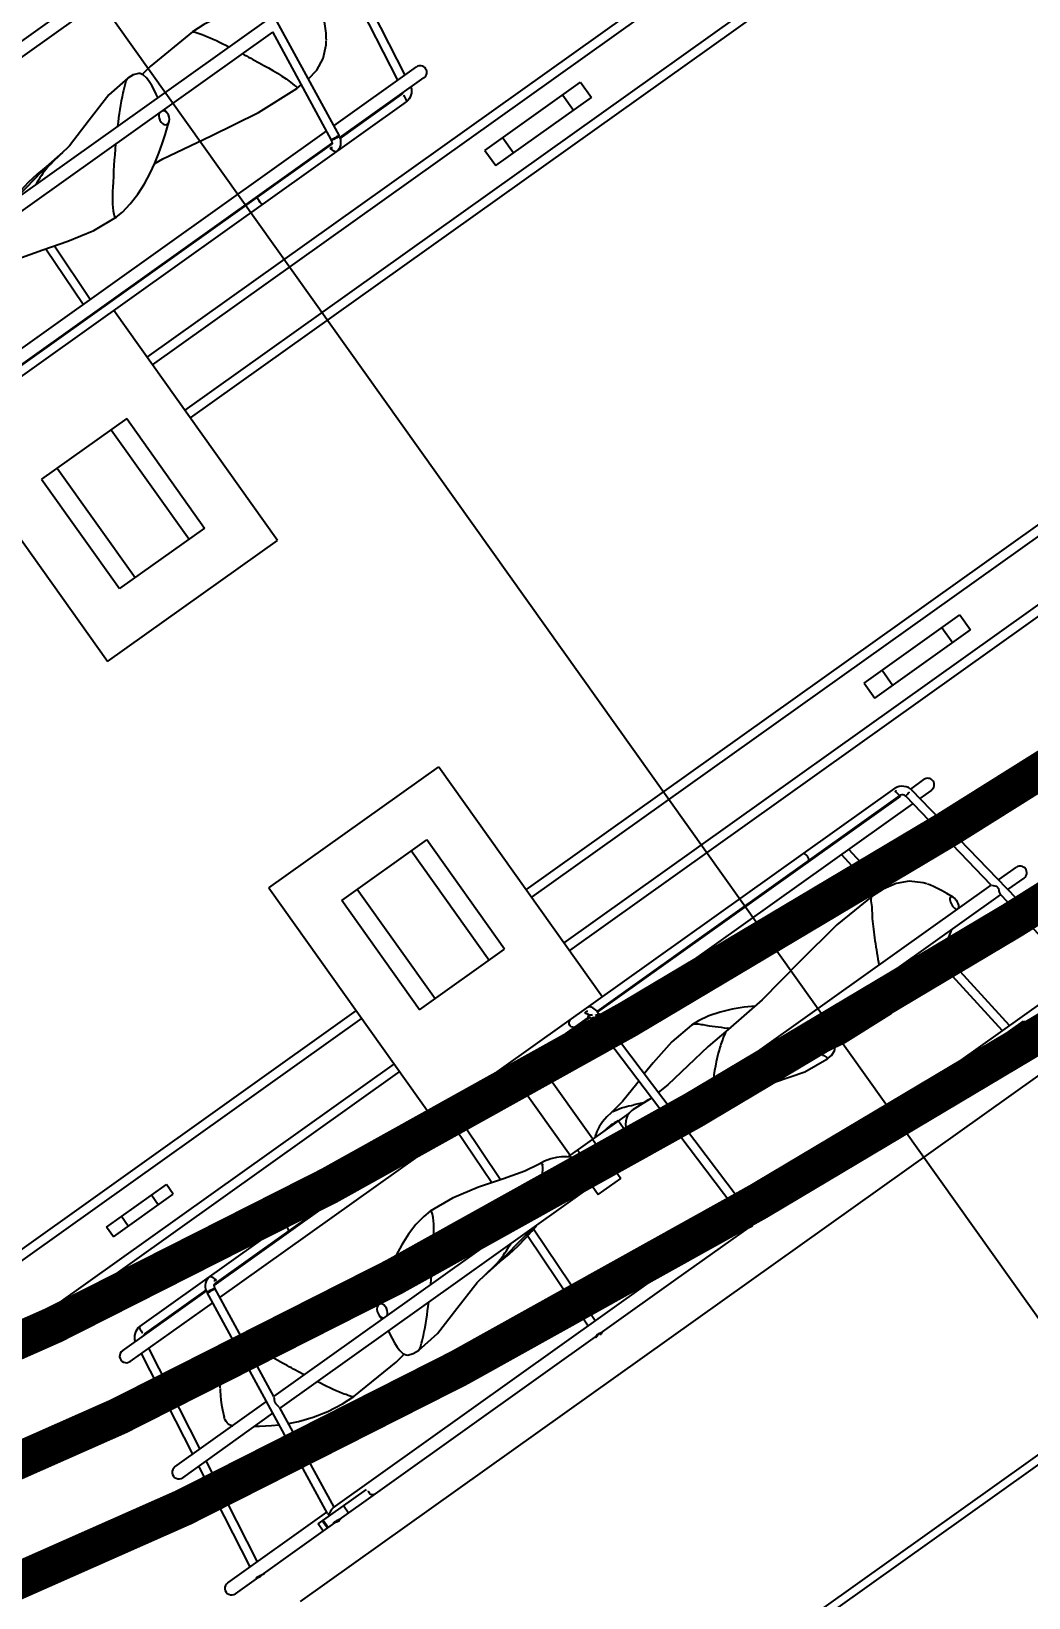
# Model space of a CAD drawing. Header units: feet. Extents: x 2321988 to 2329858, y 6722724 to 6730499.
# Drawn here: x 2326082.368 to 2326084.596, y 6726891.692 to 6726895.189 of the extents above; entities that cross this region are included whole.
import ezdxf

# ---------------------------------------------------------------- set-up
doc = ezdxf.new("R2010")
doc.units = ezdxf.units.FT
doc.header["$MEASUREMENT"] = 0
doc.header["$PDSIZE"] = 5
doc.layers.add('BESS Dimensions', color=3, linetype='Continuous')
doc.layers.add('C-BESS-EQUIPMENT', color=255, linetype='Continuous')
doc.styles.add('TG_DIMS', font='arial.ttf')
doc.dimstyles.new('TG-PROPOSED-ANNO', dxfattribs={"dimtxt": 0.1, "dimasz": 0.1, "dimexe": 0.05, "dimexo": 0.05, "dimgap": 0.02, "dimtad": 0, "dimtih": 1, "dimtoh": 1, "dimdsep": 46, "dimtxsty": 'TG_DIMS', "dimcen": 0, "dimclrd": 256, "dimclre": 256, "dimclrt": 256, "dimaunit": 1, "dimadec": 6, "dimazin": 2, "dimtfac": 1, "dimtofl": 0, "dimtmove": 1, "dimatfit": 3, "dimfxl": 1, "dimtolj": 1, "dimtzin": 0, "dimarcsym": 0})

# ---------------------------------------------------------------- blocks, each defined once
blk = doc.blocks.new('Midpoint Site Plan$0$A$Cc1a3344c')
at = {"linetype": 'Continuous'}
for p, q in [((-945, -1849.2), (-945, -2959.5)), ((-735, -1849.2), (-735, -3000.7)), ((-729.4, -1849.2), (-729.4, -2924.5)), ((-1695.4, -1935), (-1695.4, -2553)), ((-1689, -1935), (-1689, -2553)), ((-1651, -1935), (-1651, -2553)), ((-1644.6, -1935), (-1644.6, -2553)), ((-1250.4, -1935), (-1250.4, -2553)), ((-1244, -1935), (-1244, -2553)), ((-1206, -1935), (-1206, -2553)), ((-1199.6, -1935), (-1199.6, -2553)), ((-1676.3, -2204), (-1663.7, -2204)), ((-1676.3, -2284), (-1676.3, -2204)), ((-1663.7, -2284), (-1663.7, -2204)), ((-1231.3, -2204), (-1218.7, -2204)), ((-1231.3, -2284), (-1231.3, -2204)), ((-1218.7, -2284), (-1218.7, -2204)), ((-1676.3, -2219), (-1663.7, -2219)), ((-1231.3, -2219), (-1218.7, -2219)), ((-1676.3, -2269), (-1663.7, -2269)), ((-1231.3, -2269), (-1218.7, -2269)), ((-982.5, -2274.4), (-1153.1, -2299.8)), ((-1069.1, -2287.3), (-1069.1, -2272.4)), ((-984, -2280.7), (-1060.6, -2292.1)), ((-1060.1, -2286), (-1060.1, -2272.4)), ((-984, -2557.1), (-984, -2279)), ((-975, -2556.8), (-975, -2278.8)), ((-1825.9, -2287.3), (-1749.8, -2298.6)), ((-1749.8, -2289), (-1749.8, -2358.2)), ((-1740.8, -2289), (-1740.8, -2359.8)), ((-1676.3, -2284), (-1663.7, -2284)), ((-1231.3, -2284), (-1218.7, -2284)), ((-1154.2, -2300.1), (-1154.2, -2289)), ((-1145.2, -2298.6), (-1145.2, -2289)), ((-1825.9, -2293.4), (-1749.8, -2304.7)), ((-1153.2, -2300), (-1153.1, -2299.8)), ((-1069.1, -2293.4), (-1152.2, -2305.7)), ((-1069.1, -2559.4), (-1069.1, -2293.4)), ((-1060.1, -2559.1), (-1060.1, -2292.1)), ((-1740.3, -2308.3), (-1740.3, -2359.6)), ((-1734.3, -2939.8), (-1734.3, -2308.3)), ((-1160.8, -2939.8), (-1160.8, -2308.3)), ((-1154.8, -2561.8), (-1154.8, -2308.3)), ((-1154.2, -2561.8), (-1154.2, -2308.3)), ((-1145.2, -2561.5), (-1145.2, -2304.7)), ((-1077.4, -2319.3), (-1078.3, -2319.9)), ((-1069.1, -2320.7), (-1069.2, -2320.6)), ((-1920, -2624), (-1920, -2329.2)), ((-975, -2329.2), (-981, -2329.2)), ((-981, -2369.6), (-981, -2329.2)), ((-975, -2332.7), (-981, -2332.7)), ((-975, -2333.4), (-981, -2333.4)), ((-1912, -2338.6), (-1742, -2359.1)), ((-1911, -2685.1), (-1911, -2343.8)), ((-984, -2338.7), (-1051.3, -2346.8)), ((-984, -2344.7), (-1048.4, -2352.5)), ((-974.6, -2343.6), (-975, -2343.6)), ((-974.5, -2342), (-974.6, -2341.8)), ((-1834.9, -2354), (-1834.9, -2683)), ((-1826, -2355), (-1742.7, -2365.1)), ((-1825.9, -2355), (-1825.9, -2682.7)), ((-1109.3, -2353.8), (-1145.2, -2358.2)), ((-975, -2350.4), (-981, -2350.4)), ((-1785, -2363.8), (-1785.2, -2359.9)), ((-1749.8, -2364.2), (-1749.8, -2680.6)), ((-1740.8, -2365.9), (-1740.8, -2680.3)), ((-1109.8, -2359.9), (-1145.2, -2364.2)), ((-1740.3, -2680.3), (-1740.3, -2366.7)), ((-1039.9, -2436.4), (-1037.5, -2399.3)), ((-1815.4, -2449.9), (-1817.2, -2447.7)), ((-1811.4, -2455.1), (-1815.4, -2449.9)), ((-1039.9, -2444.8), (-1041.1, -2444.1)), ((-1857.5, -2453.3), (-1857.5, -2453.3)), ((-1037.5, -2453.3), (-1037.5, -2453.3)), ((-1093.1, -2496.2), (-1093.1, -2496.2)), ((-1786.5, -2532.4), (-1785, -2514.8)), ((-1842.1, -2518.9), (-1840.6, -2533.8)), ((-1840.6, -2528.9), (-1840.6, -2528.9)), ((-1840.6, -2533.8), (-1840.6, -2533.8)), ((-1740.8, -2534), (-1740.3, -2534)), ((-1154.2, -2534), (-1154.8, -2534)), ((-1054.9, -2541.6), (-1054.4, -2533.8)), ((-1054.4, -2533.8), (-1054.4, -2533.8)), ((-1542.1, -2553), (-1734.3, -2553)), ((-1542.1, -2695), (-1542.1, -2553)), ((-1352.9, -2553), (-1160.8, -2553)), ((-1352.9, -2695), (-1352.9, -2553)), ((-983.9, -2557), (-1152.8, -2561.7)), ((-975.1, -2556.8), (-975.6, -2556.8)), ((-1795.3, -2566.2), (-1749.8, -2567.5)), ((-1793.5, -2560.3), (-1749.8, -2561.5)), ((-1154.8, -2881.4), (-1154.8, -2567.8)), ((-1154.2, -2882.2), (-1154.2, -2567.8)), ((-1067.8, -2565.3), (-1152.6, -2567.7)), ((-1145.2, -2883.9), (-1145.2, -2567.5)), ((-1085.4, -2567.3), (-1086.1, -2579.2)), ((-1085.8, -2568.2), (-1085.5, -2568.2)), ((-1085.8, -2568.2), (-1085.8, -2572.7)), ((-1085.5, -2565.8), (-1085.4, -2567.3)), ((-1069.1, -2893.1), (-1069.1, -2565.4)), ((-984, -2563), (-1062.6, -2565.2)), ((-1060.1, -2894.1), (-1060.1, -2565.1)), ((-1060.1, -2568.1), (-1059.3, -2565.1)), ((-984, -2904.2), (-984, -2563)), ((-974.9, -2562.8), (-975.2, -2562.8)), ((-975, -2624), (-975, -2562.8)), ((-1669.2, -2588.5), (-1577.8, -2588.5)), ((-1669.2, -2588.5), (-1669.2, -2659.6)), ((-1577.8, -2588.5), (-1577.8, -2659.6)), ((-1225.8, -2588.5), (-1317.2, -2588.5)), ((-1317.2, -2659.6), (-1317.2, -2588.5)), ((-1225.8, -2659.6), (-1225.8, -2588.5)), ((-1085.8, -2584.2), (-1085.8, -2635.4)), ((-1085.8, -2593.2), (-1069.1, -2593.2)), ((-1669.2, -2601.5), (-1577.8, -2601.5)), ((-1225.8, -2601.5), (-1317.2, -2601.5)), ((-1145.2, -2614.5), (-1085.8, -2614.5)), ((-1085.8, -2614.9), (-1069.1, -2614.9)), ((-1060.1, -2614.5), (-1052.9, -2614.5)), ((-1052.9, -2633.5), (-1052.9, -2614.5)), ((-1085.8, -2627.4), (-1069.1, -2627.4)), ((-975, -2918.9), (-975, -2624)), ((-1145.2, -2633.5), (-1085.8, -2633.5)), ((-1060.1, -2633.5), (-1052.9, -2633.5)), ((-1669.2, -2646.6), (-1577.8, -2646.6)), ((-1225.8, -2646.6), (-1317.2, -2646.6)), ((-1092.6, -2650), (-1093.1, -2654.1)), ((-1669.2, -2659.6), (-1577.8, -2659.6)), ((-1225.8, -2659.6), (-1317.2, -2659.6)), ((-1099.7, -2681.9), (-1145.2, -2680.6)), ((-984, -2685), (-1059.3, -2683)), ((-1542.1, -2695), (-1734.3, -2695)), ((-1352.9, -2695), (-1160.8, -2695)), ((-1250.4, -2695), (-1250.4, -3044)), ((-1244, -2695), (-1244, -3044)), ((-1206, -2695), (-1206, -3044)), ((-1199.6, -2695), (-1199.6, -3044)), ((-1101.5, -2687.8), (-1145.2, -2686.6)), ((-983.9, -2691), (-1057.9, -2689)), ((-1154.2, -2714), (-1154.8, -2714)), ((-1108.5, -2715.7), (-1110, -2733.3)), ((-1052.9, -2729.2), (-1054.4, -2714.3)), ((-1054.4, -2714.3), (-1054.4, -2714.3)), ((-1054.4, -2719.2), (-1054.4, -2719.2)), ((-1083.6, -2793), (-1079.6, -2798.2)), ((-1079.6, -2798.2), (-1077.8, -2800.4)), ((-1037.5, -2794.8), (-1037.5, -2794.8)), ((-1221, -2869), (-1229, -2869)), ((-1229, -2919), (-1229, -2869)), ((-1221, -2919), (-1221, -2869)), ((-1221, -2881.5), (-1229, -2881.5)), ((-1154.8, -2939.8), (-1154.8, -2888.5)), ((-1154.2, -2959), (-1154.2, -2888.2)), ((-1069, -2893.1), (-1152.3, -2883)), ((-1110, -2884.3), (-1109.8, -2888.1)), ((-981, -2918.9), (-981, -2878.5)), ((-983, -2909.5), (-1153, -2889)), ((-1145.2, -2959), (-1145.2, -2889.9)), ((-1069.1, -2975.7), (-1069.1, -2899.1)), ((-983.9, -2903.4), (-1060.9, -2894.1)), ((-975, -2897.7), (-981, -2897.7)), ((-1221, -2906.5), (-1229, -2906.5)), ((-1060.1, -2975.7), (-1060.1, -2900.2)), ((-984, -2992.3), (-984, -2909.5)), ((-974.6, -2904.5), (-974.9, -2904.5)), ((-974.5, -2906), (-974.6, -2906.3)), ((-1221, -2919), (-1229, -2919)), ((-975, -2914.7), (-981, -2914.7)), ((-975, -2915.4), (-981, -2915.4)), ((-975, -2918.9), (-981, -2918.9)), ((-975, -2992.3), (-975, -2918.9)), ((-1081.9, -2926.8), (-1077.4, -2928.8)), ((-1069.2, -2927.5), (-1069.1, -2927.4)), ((-1069.1, -2954.7), (-1145.2, -2943.4)), ((-1069.1, -2960.8), (-1145.2, -2949.5)), ((-984, -2967.4), (-1060.1, -2956.1)), ((-984, -2973.4), (-1060.1, -2962.1)), ((-974.6, -2968.8), (-974.9, -2968.7)), ((-974.5, -2968.9), (-974.6, -2968.8))]:
    blk.add_line(p, q, dxfattribs=at)
for points in [[(-1740.8, -2306.9), (-1740.5, -2307.3), (-1740.3, -2308.3)], [(-1154, -2306.6), (-1154.5, -2307.3), (-1154.8, -2308.3)], [(-1152.2, -2305.7), (-1153.2, -2306), (-1154, -2306.6)], [(-1800.2, -2328.3), (-1801.5, -2327.4), (-1804.2, -2325.7), (-1806.9, -2324.2), (-1809.8, -2322.8), (-1813.1, -2321.3)], [(-1077.4, -2319.3), (-1081.9, -2321.3), (-1085.2, -2322.8), (-1088.1, -2324.2), (-1090.8, -2325.7), (-1093.5, -2327.4), (-1094.8, -2328.3)], [(-1785.7, -2353.8), (-1787.4, -2345.5), (-1791.3, -2337.3), (-1797.7, -2330.3), (-1799.8, -2328.6)], [(-1095.2, -2328.6), (-1097.3, -2330.3), (-1103.7, -2337.3), (-1107.6, -2345.5), (-1109.6, -2354.9), (-1110, -2363.8)], [(-1037.5, -2399.3), (-1037.9, -2390.1), (-1039.4, -2379.1), (-1042, -2368.5), (-1045.5, -2358.8), (-1049.6, -2350), (-1053.9, -2342.2), (-1058.3, -2335.4), (-1060.1, -2332.7)], [(-1846.6, -2352.5), (-1849.5, -2358.8), (-1853, -2368.5), (-1855.6, -2379.1), (-1857.1, -2390.1), (-1857.5, -2399.3)], [(-1799.6, -2472.1), (-1799, -2465.8), (-1792.5, -2430), (-1786.8, -2394.6), (-1785, -2363.8)], [(-1742.7, -2365.1), (-1741.6, -2365.4), (-1740.8, -2365.8)], [(-1740.8, -2365.8), (-1740.3, -2366.3), (-1740.3, -2366.7)], [(-1110, -2363.8), (-1108.2, -2394.6), (-1102.5, -2430), (-1096, -2465.8), (-1093.1, -2496.2)], [(-1857.5, -2399.3), (-1855.1, -2436.4), (-1853.9, -2444.1)], [(-1054.4, -2533.8), (-1051.8, -2506.9), (-1045.9, -2473.4), (-1039.9, -2436.4)], [(-1855.1, -2444.8), (-1855.8, -2445.6), (-1857.2, -2449.2), (-1857.5, -2453.3)], [(-1834.9, -2444.4), (-1837.3, -2444), (-1840.6, -2443.5), (-1843.9, -2443.1), (-1847.2, -2442.9), (-1850.2, -2442.9), (-1852.9, -2443.5), (-1855.1, -2444.8)], [(-1822.6, -2445.4), (-1824, -2445.5), (-1825.9, -2445.4)], [(-1037.5, -2453.3), (-1037.8, -2449.2), (-1039.2, -2445.6), (-1039.9, -2444.8)], [(-1857.5, -2453.3), (-1855.7, -2470.5), (-1849.5, -2491.3), (-1843, -2512.6), (-1840.6, -2528.9)], [(-1785, -2514.8), (-1785.4, -2509.3), (-1786.8, -2501.7), (-1789.2, -2493.7), (-1792.3, -2485.9), (-1795.9, -2478.6), (-1799.7, -2472), (-1803.6, -2465.9), (-1807.5, -2460.3), (-1811.4, -2455.1)], [(-1052.9, -2518.9), (-1052, -2512.6), (-1045.5, -2491.3), (-1039.3, -2470.5), (-1037.5, -2453.3)], [(-1095.4, -2472.1), (-1099.1, -2478.6), (-1102.7, -2485.9), (-1105.8, -2493.7), (-1108.2, -2501.7), (-1109.6, -2509.3), (-1110, -2514.8)], [(-1093.1, -2496.2), (-1091.6, -2514), (-1088.8, -2532.9), (-1086.2, -2551.6), (-1085.8, -2559.8)], [(-1110, -2514.8), (-1108.5, -2532.4), (-1104.2, -2551.1), (-1101.5, -2560.3)], [(-1840.6, -2528.9), (-1839.6, -2538.7), (-1836.9, -2553.1), (-1834.9, -2565.2)], [(-1840.6, -2533.8), (-1840.1, -2541.6), (-1839, -2549.9), (-1837.6, -2557.1), (-1836.2, -2563.3), (-1834.9, -2568.1)], [(-1801.9, -2593.9), (-1800.2, -2583.2), (-1796, -2568.4), (-1790.8, -2551.1), (-1786.5, -2532.4)], [(-1057.9, -2559.1), (-1057.4, -2557.1), (-1056, -2549.9), (-1054.9, -2541.6)], [(-1099.7, -2566.2), (-1099, -2568.4), (-1094.8, -2583.2), (-1093.1, -2593.9)], [(-1093.1, -2593.9), (-1092.6, -2598.1), (-1091.5, -2602.4), (-1090, -2606.1), (-1088.3, -2609.3), (-1086.3, -2612.1), (-1085.8, -2612.7)], [(-1077.8, -2628.6), (-1078.6, -2629.1), (-1080.3, -2630.2), (-1082.3, -2631.8), (-1084.3, -2633.7), (-1086.3, -2636), (-1088.3, -2638.8), (-1090, -2642), (-1091.5, -2645.7), (-1092.6, -2650)], [(-1093.1, -2654.1), (-1094.8, -2664.9), (-1099, -2679.7), (-1104.2, -2697), (-1108.5, -2715.7)], [(-1054.4, -2714.3), (-1054.9, -2706.4), (-1056, -2698.2), (-1057.4, -2691), (-1058.8, -2684.8), (-1060.1, -2679.9)], [(-1054.4, -2719.2), (-1055.4, -2709.4), (-1058.1, -2694.9), (-1060.1, -2682.9)], [(-1037.5, -2794.8), (-1039.3, -2777.5), (-1045.5, -2756.8), (-1052, -2735.4), (-1054.4, -2719.2)], [(-1110, -2733.3), (-1109.6, -2738.8), (-1108.2, -2746.4), (-1105.8, -2754.4), (-1102.7, -2762.2), (-1099.1, -2769.5), (-1095.3, -2776.1), (-1091.4, -2782.1), (-1087.5, -2787.8), (-1083.6, -2793)], [(-1095.4, -2775.9), (-1096, -2782.3), (-1102.5, -2818.1), (-1108.2, -2853.5), (-1110, -2884.3)], [(-1072.4, -2802.6), (-1071, -2802.6), (-1069.1, -2802.7)], [(-1060.1, -2803.7), (-1057.7, -2804.1), (-1054.4, -2804.6), (-1051.1, -2805), (-1047.8, -2805.2), (-1044.8, -2805.1), (-1042.1, -2804.6), (-1039.9, -2803.3)], [(-1039.9, -2803.3), (-1039.2, -2802.5), (-1037.8, -2798.9), (-1037.5, -2794.8)], [(-1037.5, -2848.8), (-1039.9, -2811.7), (-1041.1, -2804)], [(-1048.4, -2895.6), (-1045.5, -2889.3), (-1042, -2879.5), (-1039.4, -2869), (-1037.9, -2858), (-1037.5, -2848.8)], [(-1154.2, -2882.2), (-1154.7, -2881.8), (-1154.8, -2881.4)], [(-1152.3, -2883), (-1153.4, -2882.7), (-1154.2, -2882.2)], [(-1109.3, -2894.2), (-1107.6, -2902.6), (-1103.7, -2910.8), (-1097.3, -2917.8), (-1095.2, -2919.5)], [(-1060.1, -2915.3), (-1058.3, -2912.7), (-1053.9, -2905.9), (-1051.3, -2901.3)], [(-1094.8, -2919.7), (-1093.5, -2920.6), (-1090.8, -2922.3), (-1088.1, -2923.9), (-1085.2, -2925.3), (-1081.9, -2926.8)], [(-1154.2, -2941.2), (-1154.5, -2940.7), (-1154.8, -2939.8)]]:
    blk.add_lwpolyline(points, dxfattribs=at)
for centre, radius, start, end in [((-1064.6, -2272.4), 4.5, 0, 180), ((-1745.2, -2289), 4.5, 0, 180), ((-1149.8, -2289), 4.5, 0, 180), ((-1036, -2348.1), 61.7, 6.0522, 7.4129), ((-1040.4, -2347.5), 65.8, 4.5504, 4.7088), ((-1743.3, -2370), 11, 81.6614, 83.0997), ((-1743.2, -2369.8), 10.8, 76.5048, 81.6753), ((-1151.8, -2369.5), 10.4, 103.5059, 106.3617), ((-1856.4, -2453.3), 1.06, 179.9993, 181.6097), ((-1038.5, -2453.3), 0.977, 0.2717, 1.9231), ((-861.9, -2737.2), 334.6, 133.7264, 133.9487), ((-1056.4, -2533.7), 2.07, 355.8494, 358.0957), ((-1160.5, -2562), 7.17, 304.5594, 306.9212), ((-940.8, -2639.9), 160.1, 156.6277, 157.3306), ((-915.1, -2651.1), 188.1, 155.1322, 156.6087), ((-1049.5, -2599), 36.8, 170.9202, 189.4861), ((-1073.8, -2580.7), 12.5, 270, 291.8416), ((-1038.6, -2794.8), 1.06, 359.9993, 1.6097), ((-1151.8, -2878.2), 10.8, 256.5048, 261.6753), ((-1151.7, -2878), 11, 261.6614, 263.0997), ((-1036, -2900), 61.7, 352.5871, 353.9478), ((-1149.8, -2959), 4.5, 180, 0), ((-1064.6, -2975.7), 4.5, 180, 0), ((-979.5, -2992.3), 4.5, 180, 0)]:
    blk.add_arc(centre, radius, start, end, dxfattribs=at)
for points, knots in [([(-1069, -2293.2), (-1068, -2292.2), (-1065.5, -2289.1), (-1062.4, -2291.9), (-1060.7, -2292)], [0, 0, 0, 0, 0.463877, 1, 1, 1, 1]), ([(-1152.9, -2302.2), (-1152.9, -2302.2), (-1152.9, -2302.1), (-1152.9, -2302.2), (-1152.8, -2302.2)], [0, 0, 0, 0, 0.47054, 1, 1, 1, 1]), ([(-1152.3, -2305.5), (-1152.5, -2305), (-1152.6, -2303.9), (-1152.9, -2302.8), (-1152.9, -2302.2)], [0, 0, 0, 0, 0.496562, 1, 1, 1, 1]), ([(-1734.3, -2308.3), (-1734.3, -2307.3), (-1736.3, -2307.7), (-1739, -2306.8), (-1738.4, -2307.8), (-1738.2, -2307.9)], [0, 0, 0, 0, 0.577911, 0.858667, 1, 1, 1, 1]), ([(-1154.8, -2308.3), (-1154.8, -2309.3), (-1156.8, -2308.9), (-1159.5, -2309.8), (-1158.9, -2308.8), (-1158.7, -2308.7)], [0, 0, 0, 0, 0.577911, 0.858667, 1, 1, 1, 1]), ([(-1078.3, -2319.9), (-1078.5, -2320.1), (-1078.7, -2321.2), (-1077.9, -2321.7), (-1077.5, -2322)], [0, 0, 0, 0, 0.420988, 1, 1, 1, 1]), ([(-1070.1, -2322.5), (-1069.9, -2322.5), (-1069.6, -2322.3), (-1069.3, -2322.1), (-1069.2, -2322)], [0, 0, 0, 0, 0.54064, 1, 1, 1, 1]), ([(-1069.1, -2320.7), (-1069.1, -2320.7), (-1069.1, -2320.7), (-1069.2, -2320.6), (-1069.2, -2320.6)], [0, 0, 0, 0, 0.49108, 1, 1, 1, 1]), ([(-974.5, -2342), (-974.8, -2340.7), (-975.7, -2336.2), (-975.2, -2340.9), (-975.2, -2342.1), (-974.6, -2344), (-974.8, -2342.7), (-974.8, -2342.3)], [0, 0, 0, 0, 0.374031, 0.563508, 0.84829, 0.881741, 1, 1, 1, 1]), ([(-974.8, -2340.1), (-974.8, -2339.9), (-974.9, -2339.4), (-975, -2338.9), (-975, -2338.7)], [0, 0, 0, 0, 0.525046, 1, 1, 1, 1]), ([(-974.5, -2342.9), (-974.5, -2342.7), (-974.6, -2342.3), (-974.6, -2341.8), (-974.6, -2341.6)], [0, 0, 0, 0, 0.411635, 1, 1, 1, 1]), ([(-1825.9, -2380.3), (-1822, -2378.4), (-1809.4, -2372.4), (-1796.9, -2366.1), (-1787.6, -2363.8)], [0, 0, 0, 0, 0.316289, 1, 1, 1, 1]), ([(-1787.6, -2363.8), (-1787.1, -2363.6), (-1786.3, -2363.5), (-1785.4, -2363.4), (-1785.2, -2363.5)], [0, 0, 0, 0, 0.649122, 1, 1, 1, 1]), ([(-1785.2, -2363.5), (-1785.1, -2363.5), (-1785, -2363.6), (-1785, -2363.7), (-1785, -2363.8)], [0, 0, 0, 0, 0.518518, 1, 1, 1, 1]), ([(-1741.9, -2360.9), (-1742.1, -2362.1), (-1743, -2366.4), (-1742.5, -2361.7), (-1742.6, -2360.5), (-1741.9, -2358.7), (-1742.1, -2360.2), (-1742.2, -2360.6)], [0, 0, 0, 0, 0.356807, 0.558273, 0.841392, 0.866526, 1, 1, 1, 1]), ([(-1742.7, -2363.3), (-1742.5, -2362.1), (-1741.8, -2357.9), (-1741.9, -2360.7), (-1741.9, -2361.2)], [0, 0, 0, 0, 0.715063, 1, 1, 1, 1]), ([(-1741.8, -2359.8), (-1741.8, -2360), (-1741.9, -2360.5), (-1741.9, -2360.9), (-1741.9, -2361.2)], [0, 0, 0, 0, 0.411635, 1, 1, 1, 1]), ([(-1110, -2363.8), (-1110, -2365.3), (-1104.2, -2367.9), (-1096.9, -2373.4), (-1083.7, -2380), (-1074.2, -2384.9), (-1069.1, -2387.3)], [0, 0, 0, 0, 0.093408, 0.319517, 0.640523, 1, 1, 1, 1]), ([(-1734.3, -2366.7), (-1734.3, -2367.8), (-1736.2, -2368.2), (-1739, -2369.1), (-1738.5, -2367.7), (-1738.2, -2367.4)], [0, 0, 0, 0, 0.555715, 0.795293, 1, 1, 1, 1]), ([(-981, -2369.6), (-979.7, -2369.3), (-978.1, -2369.2), (-975.5, -2370.3), (-976.2, -2371.4), (-976.5, -2371.8)], [0, 0, 0, 0, 0.578801, 0.785243, 1, 1, 1, 1]), ([(-1857.5, -2399.3), (-1857.5, -2398.5), (-1854.7, -2396.8), (-1848.1, -2391.8), (-1840.4, -2387.9), (-1834.9, -2385)], [0, 0, 0, 0, 0.089076, 0.297247, 1, 1, 1, 1]), ([(-1060.1, -2391.5), (-1058, -2392.5), (-1051.4, -2395.3), (-1044.8, -2398.2), (-1040.1, -2399.4)], [0, 0, 0, 0, 0.326171, 1, 1, 1, 1]), ([(-1040.1, -2399.4), (-1039.6, -2399.5), (-1038.8, -2399.6), (-1037.9, -2399.7), (-1037.7, -2399.6)], [0, 0, 0, 0, 0.649122, 1, 1, 1, 1]), ([(-1037.7, -2399.6), (-1037.6, -2399.6), (-1037.5, -2399.5), (-1037.5, -2399.4), (-1037.5, -2399.3)], [0, 0, 0, 0, 0.518296, 1, 1, 1, 1]), ([(-1734.3, -2429.5), (-1734.3, -2428.4), (-1737.3, -2429.8), (-1740.3, -2428.5), (-1740.3, -2429.5)], [0, 0, 0, 0, 0.53818, 1, 1, 1, 1]), ([(-1822.6, -2445.4), (-1823.3, -2445.5), (-1824.5, -2445.8), (-1825.5, -2446.7), (-1825.8, -2447.2)], [0, 0, 0, 0, 0.537689, 1, 1, 1, 1]), ([(-1816.7, -2450.9), (-1816.5, -2450.4), (-1816.3, -2449.2), (-1816.8, -2448.1), (-1817.2, -2447.7)], [0, 0, 0, 0, 0.473844, 1, 1, 1, 1]), ([(-1857.5, -2453.3), (-1857.5, -2454.5), (-1855, -2457.5), (-1848.1, -2466), (-1840.5, -2472.9), (-1834.9, -2478.1)], [0, 0, 0, 0, 0.104819, 0.31826, 1, 1, 1, 1]), ([(-1042.8, -2454.6), (-1042.3, -2454.3), (-1041.5, -2453.8), (-1040.6, -2453.4), (-1040.1, -2453.2)], [0, 0, 0, 0, 0.548004, 1, 1, 1, 1]), ([(-1040.1, -2453.2), (-1039.6, -2453), (-1038.9, -2452.7), (-1037.9, -2452.6), (-1037.7, -2452.8)], [0, 0, 0, 0, 0.655342, 1, 1, 1, 1]), ([(-1037.7, -2452.8), (-1037.6, -2452.9), (-1037.5, -2453), (-1037.5, -2453.1), (-1037.5, -2453.2)], [0, 0, 0, 0, 0.466551, 1, 1, 1, 1]), ([(-1825.9, -2486.2), (-1818.4, -2492.6), (-1806, -2502.5), (-1793.2, -2512.5), (-1787.6, -2514.9)], [0, 0, 0, 0, 0.618115, 1, 1, 1, 1]), ([(-1110, -2514.8), (-1110, -2512.3), (-1102.9, -2506.1), (-1098.2, -2500.2), (-1094.1, -2496.3)], [0, 0, 0, 0, 0.314118, 1, 1, 1, 1]), ([(-1093.1, -2496.2), (-1093.1, -2498), (-1090.4, -2502.4), (-1083, -2512.7), (-1075.1, -2520.8), (-1069.1, -2526)], [0, 0, 0, 0, 0.13775, 0.381954, 1, 1, 1, 1]), ([(-1787.6, -2514.9), (-1787.1, -2515.1), (-1786.4, -2515.4), (-1785.4, -2515.5), (-1785.2, -2515.3)], [0, 0, 0, 0, 0.655342, 1, 1, 1, 1]), ([(-1785.2, -2515.3), (-1785.1, -2515.2), (-1785.1, -2515.1), (-1785, -2515), (-1785, -2515)], [0, 0, 0, 0, 0.481431, 1, 1, 1, 1]), ([(-1785, -2515), (-1785, -2515), (-1785, -2514.9), (-1785, -2514.9), (-1785, -2514.8)], [0, 0, 0, 0, 0.483919, 1, 1, 1, 1]), ([(-1840.6, -2528.9), (-1840.6, -2529.1), (-1840.6, -2529.4), (-1840.5, -2529.7), (-1840.5, -2529.9)], [0, 0, 0, 0, 0.47977, 1, 1, 1, 1]), ([(-1840.6, -2533.8), (-1840.6, -2533.5), (-1840.6, -2533), (-1840.4, -2532.4), (-1840.3, -2532.1)], [0, 0, 0, 0, 0.438402, 1, 1, 1, 1]), ([(-1840.5, -2529.9), (-1840.4, -2530.9), (-1839.1, -2536.6), (-1836.8, -2542.1), (-1834.9, -2546.5)], [0, 0, 0, 0, 0.175994, 1, 1, 1, 1]), ([(-1060.1, -2533), (-1059.5, -2533.4), (-1058.2, -2534.1), (-1057, -2534.6), (-1056.4, -2534.8)], [0, 0, 0, 0, 0.574028, 1, 1, 1, 1]), ([(-1056.4, -2534.8), (-1056.2, -2534.8), (-1055.8, -2534.9), (-1055.3, -2534.9), (-1055.2, -2534.9)], [0, 0, 0, 0, 0.559093, 1, 1, 1, 1]), ([(-1055.2, -2534.9), (-1054.9, -2534.8), (-1054.5, -2534.6), (-1054.4, -2534.1), (-1054.4, -2533.9)], [0, 0, 0, 0, 0.47754, 1, 1, 1, 1]), ([(-982.2, -2559.5), (-982.2, -2558.8), (-982.7, -2557.9), (-983.5, -2557.1), (-983.9, -2557.1)], [0, 0, 0, 0, 0.6037, 1, 1, 1, 1]), ([(-976.5, -2557), (-976.9, -2557.1), (-977.8, -2557.6), (-977.9, -2558.8), (-977.7, -2559.2)], [0, 0, 0, 0, 0.47221, 1, 1, 1, 1]), ([(-975.9, -2556.9), (-976, -2556.9), (-976.2, -2556.9), (-976.4, -2557), (-976.5, -2557)], [0, 0, 0, 0, 0.486368, 1, 1, 1, 1]), ([(-974.5, -2561.4), (-975.7, -2561), (-975.8, -2558.9), (-974.6, -2556), (-974.8, -2558.2), (-974.8, -2558.8)], [0, 0, 0, 0, 0.549884, 0.703753, 1, 1, 1, 1]), ([(-974.5, -2561.4), (-975.3, -2561.1), (-975.5, -2559.1), (-975.5, -2557.5), (-975, -2556.9)], [0, 0, 0, 0, 0.515776, 1, 1, 1, 1]), ([(-975.5, -2559.3), (-975.5, -2558.9), (-975.4, -2558.3), (-975.3, -2557.6), (-975.2, -2557.3)], [0, 0, 0, 0, 0.54169, 1, 1, 1, 1]), ([(-975.2, -2557.3), (-975.2, -2557.3), (-975.1, -2557.2), (-975.1, -2557), (-975.1, -2557)], [0, 0, 0, 0, 0.547631, 1, 1, 1, 1]), ([(-975.1, -2557), (-975.1, -2557), (-975, -2556.9), (-975, -2556.9), (-975, -2556.9)], [0, 0, 0, 0, 0.544357, 1, 1, 1, 1]), ([(-1156.5, -2567.9), (-1157.2, -2568.4), (-1159.3, -2569.8), (-1159.1, -2567.4), (-1158.7, -2566.8)], [0, 0, 0, 0, 0.555633, 1, 1, 1, 1]), ([(-1154.8, -2565.7), (-1154.8, -2566.1), (-1155.2, -2566.9), (-1155.9, -2567.5), (-1156.2, -2567.8)], [0, 0, 0, 0, 0.436344, 1, 1, 1, 1]), ([(-1154.4, -2568.2), (-1154.8, -2568.4), (-1155.3, -2568.9), (-1156.1, -2568.5), (-1156.1, -2568.3)], [0, 0, 0, 0, 0.641522, 1, 1, 1, 1]), ([(-1154, -2568), (-1154.1, -2568.1), (-1154.2, -2568.1), (-1154.4, -2568.2), (-1154.4, -2568.2)], [0, 0, 0, 0, 0.504818, 1, 1, 1, 1]), ([(-1152.8, -2561.7), (-1153, -2561.7), (-1153.5, -2561.7), (-1154, -2561.7), (-1154.3, -2561.7)], [0, 0, 0, 0, 0.512247, 1, 1, 1, 1]), ([(-1152.6, -2567.7), (-1152.8, -2567.7), (-1153.3, -2567.8), (-1153.8, -2567.9), (-1154, -2568)], [0, 0, 0, 0, 0.493582, 1, 1, 1, 1]), ([(-1152.6, -2567.5), (-1152.7, -2567.5), (-1153.7, -2567.3), (-1152.9, -2566.2), (-1152.8, -2565.6)], [0, 0, 0, 0, 0.126655, 1, 1, 1, 1]), ([(-1153.2, -2564.2), (-1153.2, -2563.7), (-1153.1, -2562.9), (-1152.9, -2562.2), (-1152.8, -2561.9)], [0, 0, 0, 0, 0.579335, 1, 1, 1, 1]), ([(-1067.6, -2565), (-1066.9, -2565.2), (-1065.3, -2565.2), (-1063.8, -2565.1), (-1062.9, -2564.9)], [0, 0, 0, 0, 0.452014, 1, 1, 1, 1]), ([(-984, -2563), (-984, -2562.5), (-982.6, -2561.7), (-982.2, -2560.3), (-982.2, -2559.5)], [0, 0, 0, 0, 0.375311, 1, 1, 1, 1]), ([(-978, -2559.3), (-978, -2560.1), (-977.2, -2561.4), (-976.3, -2562.4), (-975.7, -2562.8)], [0, 0, 0, 0, 0.51019, 1, 1, 1, 1]), ([(-975.7, -2562.8), (-975.6, -2562.8), (-975.4, -2563), (-975.2, -2562.8), (-975.2, -2562.8)], [0, 0, 0, 0, 0.680911, 1, 1, 1, 1]), ([(-975, -2562.7), (-975, -2562.8), (-975.4, -2562.7), (-975.2, -2562.3), (-975.2, -2562.1)], [0, 0, 0, 0, 0.207721, 1, 1, 1, 1]), ([(-975.2, -2562.1), (-975.2, -2561.9), (-975.2, -2561.5), (-975.2, -2561), (-975.2, -2560.8)], [0, 0, 0, 0, 0.424985, 1, 1, 1, 1]), ([(-974.9, -2562.6), (-974.9, -2562.6), (-975, -2562.7), (-975, -2562.7), (-975, -2562.7)], [0, 0, 0, 0, 0.544357, 1, 1, 1, 1]), ([(-974.5, -2560.3), (-974.5, -2560.7), (-974.6, -2561.4), (-974.7, -2562.1), (-974.9, -2562.4)], [0, 0, 0, 0, 0.554163, 1, 1, 1, 1]), ([(-974.9, -2562.4), (-974.9, -2562.4), (-974.9, -2562.5), (-974.9, -2562.6), (-974.9, -2562.6)], [0, 0, 0, 0, 0.533139, 1, 1, 1, 1]), ([(-1093.1, -2593.9), (-1093.2, -2593.1), (-1092.4, -2587.6), (-1090.3, -2582.5), (-1088.5, -2578.2)], [0, 0, 0, 0, 0.153674, 1, 1, 1, 1]), ([(-1154.8, -2579.9), (-1154.8, -2581.2), (-1157.6, -2583.5), (-1160.8, -2581.3), (-1160.8, -2579.9)], [0, 0, 0, 0, 0.477203, 1, 1, 1, 1]), ([(-1073.8, -2627.4), (-1074.4, -2627.4), (-1075.9, -2627.6), (-1077.2, -2628.2), (-1077.8, -2628.6)], [0, 0, 0, 0, 0.487518, 1, 1, 1, 1]), ([(-1092.3, -2652.5), (-1092.6, -2652.6), (-1093, -2653.1), (-1093.1, -2653.8), (-1093.1, -2654.1)], [0, 0, 0, 0, 0.408501, 1, 1, 1, 1]), ([(-1091.1, -2652.7), (-1091.3, -2652.6), (-1091.7, -2652.4), (-1092.2, -2652.4), (-1092.3, -2652.5)], [0, 0, 0, 0, 0.56499, 1, 1, 1, 1]), ([(-1069.1, -2683.4), (-1073, -2676.2), (-1079.8, -2666.1), (-1087, -2654.5), (-1091.1, -2652.7)], [0, 0, 0, 0, 0.642262, 1, 1, 1, 1]), ([(-974.9, -2685.7), (-974.9, -2685.7), (-974.9, -2685.6), (-974.9, -2685.5), (-974.9, -2685.5)], [0, 0, 0, 0, 0.533139, 1, 1, 1, 1]), ([(-974.8, -2685.8), (-974.8, -2685.8), (-974.8, -2685.8), (-974.8, -2685.7), (-974.9, -2685.7)], [0, 0, 0, 0, 0.515068, 1, 1, 1, 1]), ([(-974.5, -2687.8), (-974.5, -2687.4), (-974.6, -2686.8), (-974.7, -2686.1), (-974.8, -2685.8)], [0, 0, 0, 0, 0.54169, 1, 1, 1, 1]), ([(-974.5, -2686.6), (-975.7, -2687.1), (-975.8, -2689.1), (-974.6, -2692.1), (-974.8, -2689.9), (-974.8, -2689.3)], [0, 0, 0, 0, 0.549884, 0.703753, 1, 1, 1, 1]), ([(-974.5, -2686.6), (-975.3, -2686.9), (-975.5, -2689), (-975.5, -2690.6), (-975, -2691.2)], [0, 0, 0, 0, 0.515776, 1, 1, 1, 1]), ([(-1054.5, -2718.2), (-1054.6, -2717.2), (-1055.9, -2711.4), (-1058.2, -2706), (-1060.1, -2701.5)], [0, 0, 0, 0, 0.175994, 1, 1, 1, 1]), ([(-1054.4, -2714.3), (-1054.4, -2714.6), (-1054.4, -2715.1), (-1054.6, -2715.7), (-1054.7, -2716)], [0, 0, 0, 0, 0.438402, 1, 1, 1, 1]), ([(-1054.4, -2719.2), (-1054.4, -2719), (-1054.4, -2718.7), (-1054.5, -2718.4), (-1054.5, -2718.2)], [0, 0, 0, 0, 0.47977, 1, 1, 1, 1]), ([(-1109.8, -2732.8), (-1109.9, -2732.8), (-1109.9, -2732.9), (-1110, -2733), (-1110, -2733.1)], [0, 0, 0, 0, 0.481431, 1, 1, 1, 1]), ([(-1110, -2733.1), (-1110, -2733.1), (-1110, -2733.2), (-1110, -2733.2), (-1110, -2733.3)], [0, 0, 0, 0, 0.483919, 1, 1, 1, 1]), ([(-1107.4, -2733.2), (-1107.9, -2733), (-1108.6, -2732.7), (-1109.6, -2732.6), (-1109.8, -2732.8)], [0, 0, 0, 0, 0.655342, 1, 1, 1, 1]), ([(-1069.1, -2761.9), (-1076.6, -2755.4), (-1089, -2745.6), (-1101.8, -2735.6), (-1107.4, -2733.2)], [0, 0, 0, 0, 0.618115, 1, 1, 1, 1]), ([(-1037.5, -2794.8), (-1037.5, -2793.6), (-1040, -2790.6), (-1046.9, -2782.1), (-1054.5, -2775.2), (-1060.1, -2770)], [0, 0, 0, 0, 0.104819, 0.31826, 1, 1, 1, 1]), ([(-1078.3, -2797.2), (-1078.5, -2797.7), (-1078.7, -2798.9), (-1078.2, -2800), (-1077.8, -2800.4)], [0, 0, 0, 0, 0.473844, 1, 1, 1, 1]), ([(-1072.4, -2802.6), (-1071.7, -2802.6), (-1070.5, -2802.3), (-1069.5, -2801.4), (-1069.2, -2800.9)], [0, 0, 0, 0, 0.537689, 1, 1, 1, 1]), ([(-1160.8, -2818.6), (-1160.8, -2819.7), (-1157.7, -2818.3), (-1154.8, -2819.5), (-1154.8, -2818.6)], [0, 0, 0, 0, 0.53818, 1, 1, 1, 1]), ([(-1037.5, -2848.8), (-1037.5, -2849.6), (-1040.3, -2851.3), (-1046.9, -2856.3), (-1054.6, -2860.2), (-1060.1, -2863.1)], [0, 0, 0, 0, 0.089076, 0.297247, 1, 1, 1, 1]), ([(-1069.1, -2867.7), (-1073, -2869.7), (-1085.6, -2875.7), (-1098.1, -2882), (-1107.4, -2884.3)], [0, 0, 0, 0, 0.316289, 1, 1, 1, 1]), ([(-975, -2875.5), (-975, -2876.5), (-976, -2878.7), (-978.7, -2878.5), (-979.4, -2877.7)], [0, 0, 0, 0, 0.495024, 1, 1, 1, 1]), ([(-1160.8, -2881.4), (-1160.8, -2880.3), (-1158.8, -2879.8), (-1156, -2879), (-1156.5, -2880.4), (-1156.8, -2880.7)], [0, 0, 0, 0, 0.555715, 0.795293, 1, 1, 1, 1]), ([(-1153.2, -2888.2), (-1153.2, -2888.1), (-1153.1, -2887.6), (-1153.1, -2887.2), (-1153.1, -2886.9)], [0, 0, 0, 0, 0.411635, 1, 1, 1, 1]), ([(-1153.1, -2887.2), (-1152.9, -2886), (-1152, -2881.7), (-1152.5, -2886.4), (-1152.4, -2887.6), (-1153.1, -2889.3), (-1152.9, -2887.9), (-1152.8, -2887.4)], [0, 0, 0, 0, 0.356807, 0.558273, 0.841392, 0.866526, 1, 1, 1, 1]), ([(-1152.3, -2884.7), (-1152.5, -2886), (-1153.2, -2890.2), (-1153.1, -2887.4), (-1153.1, -2886.9)], [0, 0, 0, 0, 0.715063, 1, 1, 1, 1]), ([(-1109.8, -2884.6), (-1109.9, -2884.5), (-1110, -2884.5), (-1110, -2884.4), (-1110, -2884.3)], [0, 0, 0, 0, 0.518518, 1, 1, 1, 1]), ([(-1107.4, -2884.3), (-1107.9, -2884.5), (-1108.7, -2884.6), (-1109.6, -2884.7), (-1109.8, -2884.6)], [0, 0, 0, 0, 0.649122, 1, 1, 1, 1]), ([(-1061.1, -2894.3), (-1062.5, -2894.5), (-1065.2, -2895.7), (-1067.4, -2893.6), (-1068.6, -2893.3)], [0, 0, 0, 0, 0.51342, 1, 1, 1, 1]), ([(-983, -2906.9), (-983.2, -2906.4), (-983.6, -2905.6), (-984, -2904.7), (-984, -2904.2)], [0, 0, 0, 0, 0.563404, 1, 1, 1, 1]), ([(-982.2, -2908.9), (-982.2, -2908.6), (-982.5, -2907.9), (-982.8, -2907.2), (-983, -2906.9)], [0, 0, 0, 0, 0.426039, 1, 1, 1, 1]), ([(-982.9, -2909.5), (-982.7, -2909.5), (-982.3, -2909.5), (-982.2, -2909.1), (-982.2, -2908.9)], [0, 0, 0, 0, 0.490968, 1, 1, 1, 1]), ([(-974.5, -2906), (-974.8, -2907.4), (-975.7, -2911.8), (-975.2, -2907.1), (-975.3, -2905.9), (-974.6, -2904.1), (-974.8, -2905.5), (-974.8, -2906)], [0, 0, 0, 0, 0.369624, 0.562855, 0.843103, 0.869005, 1, 1, 1, 1]), ([(-974.6, -2906.3), (-974.8, -2907.5), (-975.5, -2911.3), (-975.4, -2907.7), (-974.8, -2903.4), (-974.8, -2904.7)], [0, 0, 0, 0, 0.414866, 0.570644, 1, 1, 1, 1]), ([(-975, -2905.6), (-975, -2905.3), (-975.3, -2904.6), (-974.8, -2904.6), (-974.8, -2904.7)], [0, 0, 0, 0, 0.926838, 1, 1, 1, 1]), ([(-974.8, -2908), (-974.8, -2908.2), (-974.9, -2908.7), (-975, -2909.2), (-975, -2909.4)], [0, 0, 0, 0, 0.525046, 1, 1, 1, 1]), ([(-974.5, -2905.2), (-974.5, -2905.4), (-974.6, -2905.8), (-974.6, -2906.3), (-974.6, -2906.5)], [0, 0, 0, 0, 0.411635, 1, 1, 1, 1]), ([(-1160.8, -2939.8), (-1160.8, -2940.8), (-1158.7, -2940.4), (-1156, -2941.3), (-1156.6, -2940.3), (-1156.8, -2940.2)], [0, 0, 0, 0, 0.577911, 0.858667, 1, 1, 1, 1]), ([(-974.5, -2968.6), (-974.9, -2970.5), (-976.4, -2978.8), (-974.3, -2970.3), (-974.8, -2971.2)], [0, 0, 0, 0, 0.646688, 1, 1, 1, 1]), ([(-974.5, -2968.6), (-974.9, -2970.6), (-976.1, -2977.4), (-974.8, -2972.3), (-974.8, -2971.2)], [0, 0, 0, 0, 0.642488, 1, 1, 1, 1]), ([(-975, -2972.7), (-974.9, -2972.4), (-974.9, -2971.9), (-974.8, -2971.4), (-974.8, -2971.2)], [0, 0, 0, 0, 0.607668, 1, 1, 1, 1]), ([(-974.8, -2971.2), (-974.8, -2971.2), (-974.8, -2971.2), (-974.8, -2971.2), (-974.8, -2971.2)], [0, 0, 0, 0, 0.448857, 1, 1, 1, 1])]:
    blk.add_open_spline(points, degree=3, knots=knots, dxfattribs=at)
for points in [[(-1740.7, -2300), (-1737.3, -2301), (-1734.3, -2304.8), (-1734.3, -2308.3)], [(-1153.1, -2299.8), (-1156.9, -2300.3), (-1160.8, -2304.5), (-1160.8, -2308.3)], [(-1077.5, -2322), (-1075.3, -2323.2), (-1072.3, -2323.5), (-1070.1, -2322.5)], [(-1069.2, -2320.6), (-1070.9, -2318.4), (-1074.9, -2318.2), (-1077.4, -2319.3)], [(-1740.7, -2359.4), (-1737.6, -2360.1), (-1734.3, -2363.4), (-1734.3, -2366.7)], [(-1154.8, -2385.4), (-1154.8, -2383.4), (-1160.8, -2383.4), (-1160.8, -2385.4)], [(-1825.9, -2449.4), (-1824.9, -2452.3), (-1818.2, -2453.6), (-1816.7, -2450.9)], [(-1817.2, -2447.7), (-1818.4, -2446.1), (-1820.7, -2445.2), (-1822.6, -2445.4)], [(-1154.3, -2561.7), (-1156.8, -2561.8), (-1160.8, -2563.2), (-1160.8, -2565.7)], [(-1086.1, -2579.2), (-1086.4, -2580.8), (-1086.2, -2582.6), (-1085.8, -2584.2)], [(-1085.8, -2584.2), (-1084.4, -2589), (-1078.8, -2593.2), (-1073.8, -2593.2)], [(-1069.1, -2629), (-1070.4, -2628), (-1072.1, -2627.4), (-1073.8, -2627.4)], [(-1069.1, -2798.7), (-1070.1, -2795.8), (-1076.8, -2794.5), (-1078.3, -2797.2)], [(-1077.8, -2800.4), (-1076.6, -2802), (-1074.3, -2802.8), (-1072.4, -2802.6)], [(-1154.3, -2888.7), (-1157.4, -2888), (-1160.8, -2884.7), (-1160.8, -2881.4)], [(-1069.2, -2927.5), (-1070.9, -2929.7), (-1074.9, -2929.9), (-1077.4, -2928.8)], [(-1154.3, -2948.1), (-1157.7, -2947.1), (-1160.8, -2943.3), (-1160.8, -2939.8)]]:
    blk.add_open_spline(points, degree=3, dxfattribs=at)
blk = doc.blocks.new('*D109')
at = {"layer": 'BESS Dimensions', "lineweight": -2, "transparency": 16777216}
for p, q in [((2326125.1693, 6727002.8662), (2326110.2842, 6727023.7584)), ((2326105.0412, 6727013.8836), (2326040.7778, 6726968.0974)), ((2325956.6732, 6726908.1749), (2326020.9365, 6726953.961)), ((2325960.5127, 6726885.5523), (2325945.6276, 6726906.4444))]:
    blk.add_line(p, q, dxfattribs=at)
at = {"layer": 'BESS Dimensions', "transparency": 16777216}
for points in [[(2326104.0741, 6727015.241), (2326106.0083, 6727012.5262), (2326113.1855, 6727019.6862)], [(2325955.7061, 6726909.5323), (2325957.6403, 6726906.8175), (2325948.5289, 6726902.3723)]]:
    blk.add_solid(points, dxfattribs=at)
at = {"layer": 'Defpoints', "color": 0, "transparency": 16777216}
for p in [(2326128.0706, 6726998.7941), (2325948.5289, 6726902.3723), (2325963.414, 6726881.4801)]:
    blk.add_point(p, dxfattribs=at)
at = {"layer": 'BESS Dimensions', "transparency": 16777216, "insert": (2326030.8572, 6726961.0292), "char_height": 10, "attachment_point": 5, "style": 'TG_DIMS'}
blk.add_mtext("\\A1;202.17'", dxfattribs=at)

msp = doc.modelspace()

# ---------------------------------------------------------------- linework, layer by layer
at = {"layer": 'C-BESS-EQUIPMENT'}
msp.add_lwpolyline([(2326094.5737, 6726878.3406), (2326077.7461, 6726901.9591), (2326090.777, 6726911.2433), (2326107.6046, 6726887.6248)], close=True, dxfattribs=at)
at = {"layer": 'C-BESS-EQUIPMENT', "const_width": 0.0833}
for points in [[(2326080.9104, 6726891.7218), (2326081.3622, 6726891.8654), (2326081.8626, 6726892.0545), (2326082.4182, 6726892.3005), (2326083.0333, 6726892.6117), (2326083.7017, 6726892.9836), (2326084.4151, 6726893.4082), (2326085.1647, 6726893.8779), (2326085.942, 6726894.3846), (2326086.7386, 6726894.9207), (2326087.5459, 6726895.4782), (2326088.3553, 6726896.0494)], [(2326080.6457, 6726891.4084), (2326081.0555, 6726891.5182), (2326081.5073, 6726891.6618), (2326082.0076, 6726891.8509), (2326082.5633, 6726892.0969), (2326083.1784, 6726892.4081), (2326083.8468, 6726892.78), (2326084.5601, 6726893.2046), (2326085.3097, 6726893.6742), (2326086.0871, 6726894.181), (2326086.8837, 6726894.7171), (2326087.691, 6726895.2746), (2326088.5004, 6726895.8458)], [(2326080.7907, 6726891.2048), (2326081.2006, 6726891.3146), (2326081.6523, 6726891.4582), (2326082.1527, 6726891.6473), (2326082.7084, 6726891.8933), (2326083.3234, 6726892.2045), (2326083.9919, 6726892.5764), (2326084.7052, 6726893.001), (2326085.4548, 6726893.4706), (2326086.2322, 6726893.9774), (2326087.0288, 6726894.5135), (2326087.836, 6726895.071), (2326088.6454, 6726895.6422)]]:
    msp.add_lwpolyline(points, dxfattribs=at)

# ---------------------------------------------------------------- block references
at = {"layer": 'C-BESS-EQUIPMENT', "xscale": 0.003280839895013123, "yscale": 0.003280839895013123, "zscale": 0.003280839895013123, "rotation": 305.4689808292026}
msp.add_blockref('Midpoint Site Plan$0$A$Cc1a3344c', (2326092.6753, 6726894.792), dxfattribs=at)

# ---------------------------------------------------------------- dimensions: what is measured, and where the dimension line sits
at = {"layer": 'BESS Dimensions'}
dim = msp.add_aligned_dim(p1=(2326128.0706, 6726998.7941), p2=(2325963.414, 6726881.4801), distance=-25.6525, dimstyle='TG-PROPOSED-ANNO', override={"dimscale": 50, "dimpost": "'"}, dxfattribs=at)
dim.commit()
dim.dimension.update_dxf_attribs({"geometry": '*D109', "text_midpoint": (2326030.8572, 6726961.0292)})

doc.saveas('drawing.dxf')
